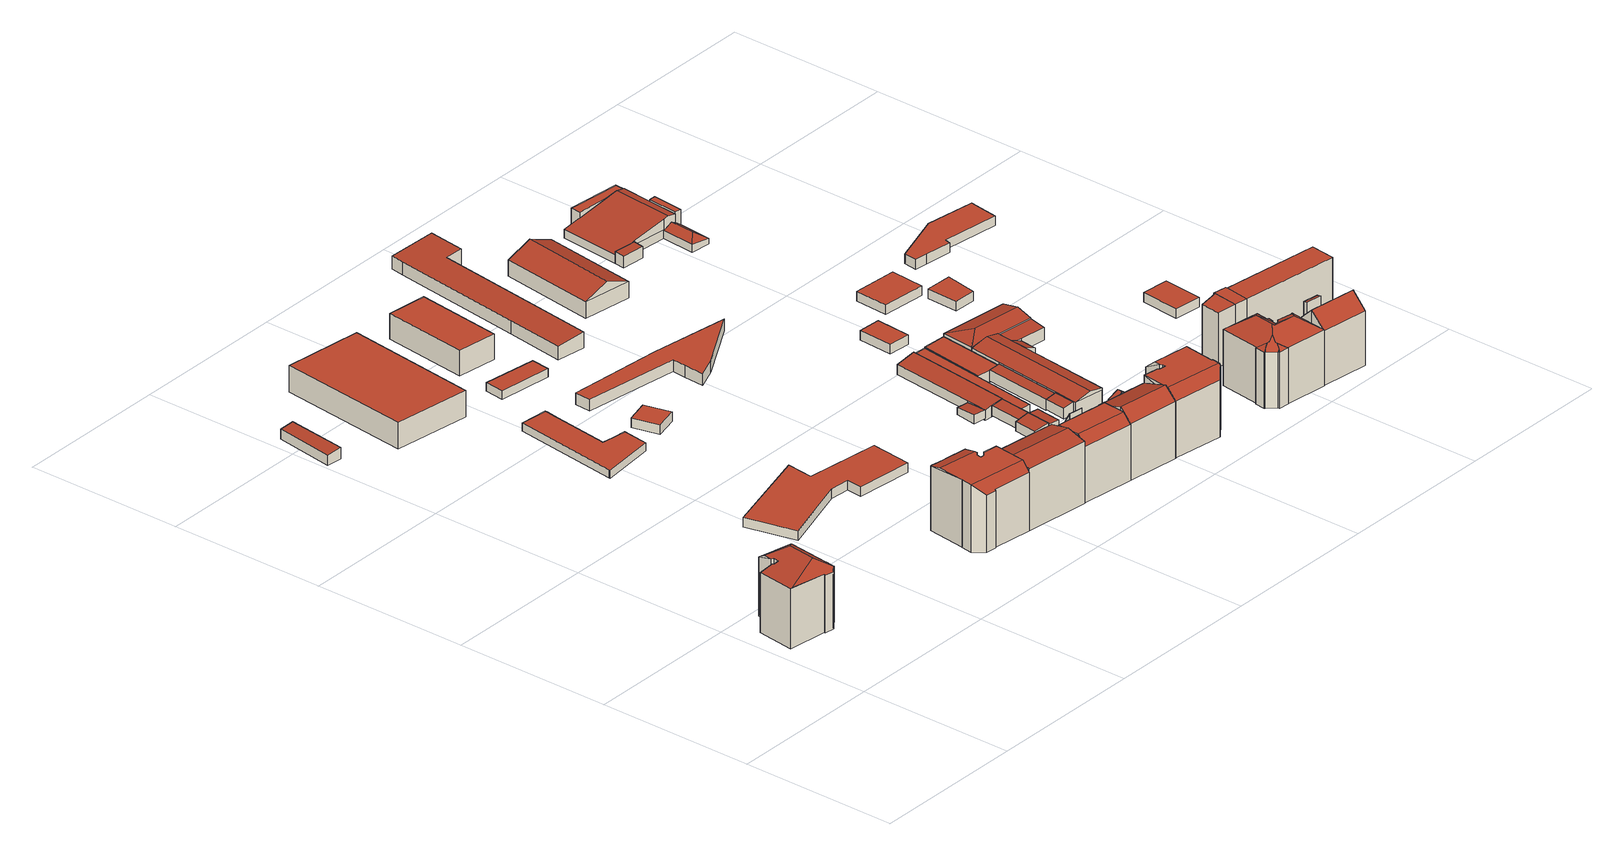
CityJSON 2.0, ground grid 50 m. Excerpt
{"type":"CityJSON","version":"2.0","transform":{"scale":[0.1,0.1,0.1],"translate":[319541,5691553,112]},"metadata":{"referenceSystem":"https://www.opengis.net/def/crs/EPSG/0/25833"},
"CityObjects":{
"building1":{"type":"Building","attributes":{"Dachtyp_tdc":"tdcFreeFormRoof","Gemeindeschluessel":14713000,"Dachneigung":10.79,"QualitaetDacherkennung":32,"Geometrietyp2DReferenz":"3000","function":"31001_9998","roofType":"5000","measuredHeight":21.25},"geometry":[{"type":"MultiSurface","lod":"2","boundaries":[[[0,1,2,3]],[[1,4,5,2]],[[4,6,7,5]],[[6,8,9,7]],[[8,10,11,9]],[[10,12,13,11]],[[12,14,15,13]],[[14,16,17,15]],[[16,18,19,17]],[[18,20,21,19]],[[20,22,23,21]],[[22,24,25,23]],[[24,26,27,25]],[[26,28,29,27]],[[28,30,31,29]],[[30,32,33,31]],[[32,34,35,33]],[[34,0,3,35]],[[10,36,37,38,16,14,12]],[[39,40,0,34,41]],[[1,40,39,37,36,8,6,4]],[[37,39,41,32,30,28,26,24,22,20,18,38]],[[1,0,40]],[[18,16,38]],[[34,32,41]],[[10,8,36]],[[3,2,5,7,9,11,13,15,17,19,21,23,25,27,29,31,33,35]]],"semantics":{"surfaces":[{"type":"WallSurface"},{"type":"RoofSurface"},{"type":"GroundSurface"}],"values":[0,0,0,0,0,0,0,0,0,0,0,0,0,0,0,0,0,0,1,1,1,1,0,0,0,0,2]}}]},
"building2":{"type":"Building","attributes":{"Gemeindeschluessel":14713000,"Dachtyp_tdc":"tdcPolyFlatRoof","Dachneigung":7.24,"QualitaetDacherkennung":89,"Geometrietyp2DReferenz":"3000","function":"31001_2000","roofType":"2100","measuredHeight":3.71},"geometry":[{"type":"MultiSurface","lod":"2","boundaries":[[[42,43,44,45]],[[43,46,47,44]],[[46,48,49,47]],[[48,42,45,49]],[[48,46,43,42]],[[45,44,47,49]]],"semantics":{"surfaces":[{"type":"WallSurface"},{"type":"RoofSurface"},{"type":"GroundSurface"}],"values":[0,0,0,0,1,2]}}]},
"building3":{"type":"Building","attributes":{"Dachtyp_tdc":"tdcFreeFormRoof","Gemeindeschluessel":14713000,"Dachneigung":1.06,"QualitaetDacherkennung":50,"Geometrietyp2DReferenz":"3000","function":"31001_9998","roofType":"5000","measuredHeight":21.27},"geometry":[{"type":"MultiSurface","lod":"2","boundaries":[[[50,51,52,53]],[[51,54,55,52]],[[54,56,57,55]],[[56,58,59,57]],[[58,60,61,59]],[[60,62,63,61]],[[62,64,65,63]],[[64,66,67,65]],[[66,68,69,67]],[[68,70,71,69]],[[70,72,73,71]],[[72,74,75,73]],[[74,76,77,75]],[[76,78,79,77]],[[78,80,81,79]],[[80,82,83,81]],[[82,84,85,83]],[[84,86,87,85]],[[86,88,89,87]],[[88,90,91,89]],[[90,50,53,91]],[[92,51,50,90,88,86,84,82,93]],[[74,72,70,68,94,76]],[[94,66,64,62,60,58,56,54,92,93,80,78,76]],[[54,51,92]],[[68,66,94]],[[82,80,93]],[[53,52,55,57,59,61,63,65,67,69,71,73,75,77,79,81,83,85,87,89,91]]],"semantics":{"surfaces":[{"type":"WallSurface"},{"type":"RoofSurface"},{"type":"GroundSurface"}],"values":[0,0,0,0,0,0,0,0,0,0,0,0,0,0,0,0,0,0,0,0,0,1,1,1,0,0,0,2]}}]},
"building4":{"type":"Building","attributes":{"Gemeindeschluessel":14713000,"Dachorientierung":0,"MittlereTraufHoehe":118.32,"ObjektHoehe":3,"BodenHoehe":115.32,"Geometrietyp2DReferenz":"3000","BezugspunktDach":"2000","AbsoluteHoehe":118.32,"Dachflaeche":735.22,"function":"31001_9998","measuredHeight":3,"storeysAboveGround":1},"geometry":[{"type":"MultiSurface","lod":"2","boundaries":[[[95,96,97,98,99,100,101,102,103]],[[103,102,104,105]],[[102,101,106,104]],[[101,100,107,106]],[[100,99,108,107]],[[99,98,109,108]],[[98,97,110,109]],[[97,96,111,110]],[[96,95,112,111]],[[95,103,105,112]],[[105,104,106,107,108,109,110,111,112]]],"semantics":{"surfaces":[{"type":"RoofSurface"},{"type":"WallSurface"},{"type":"GroundSurface"}],"values":[0,1,1,1,1,1,1,1,1,1,2]}}]},
"building5":{"type":"Building","attributes":{"Dachtyp_tdc":"tdcPolyFlatRoof","Gemeindeschluessel":14713000,"Dachneigung":0,"QualitaetDacherkennung":28,"Geometrietyp2DReferenz":"3000","function":"31001_2000","roofType":"1000","measuredHeight":8.31},"geometry":[{"type":"MultiSurface","lod":"2","boundaries":[[[113,114,115,116]],[[114,117,118,115]],[[117,119,120,118]],[[119,113,116,120]],[[119,117,114,113]],[[116,115,118,120]]],"semantics":{"surfaces":[{"type":"WallSurface"},{"type":"RoofSurface"},{"type":"GroundSurface"}],"values":[0,0,0,0,1,2]}}]},
"building6":{"type":"Building","attributes":{"Gemeindeschluessel":14713000,"Dachneigung":90,"Dachorientierung":0,"MittlereTraufHoehe":116.75,"QualitaetDacherkennung":29,"ObjektHoehe":2.69,"BodenHoehe":114.06,"Geometrietyp2DReferenz":"3000","AbsoluteHoehe":116.75,"Dachflaeche":374.47,"function":"31001_9998","roofType":"1000","measuredHeight":2.69,"storeysAboveGround":1},"geometry":[{"type":"MultiSurface","lod":"2","boundaries":[[[121,122,123,124]],[[122,125,126,123]],[[125,127,128,126]],[[127,129,130,128]],[[129,131,132,130]],[[131,133,134,132]],[[133,135,136,134]],[[135,137,138,136]],[[137,139,140,138]],[[139,141,142,140]],[[141,143,144,142]],[[143,121,124,144]],[[143,141,139,137,135,133,131,129,127,125,122,121]],[[124,123,126,128,130,132,134,136,138,140,142,144]]],"semantics":{"surfaces":[{"type":"WallSurface"},{"type":"RoofSurface"},{"type":"GroundSurface"}],"values":[0,0,0,0,0,0,0,0,0,0,0,0,1,2]}}]},
"building7":{"type":"Building","attributes":{"Gemeindeschluessel":14713000,"Geometrietyp2DReferenz":"3000","function":"31001_9998","roofType":"9999"},"children":["building7-1","building7-2"]},
"building7-1":{"type":"BuildingPart","attributes":{"Dachtyp_tdc":"tdcPolyFlatRoof","Dachneigung":26.5,"QualitaetDacherkennung":24,"Geometrietyp2DReferenz":"3000","roofType":"2100","measuredHeight":18.68},"parents":["building7"],"geometry":[{"type":"MultiSurface","lod":"2","boundaries":[[[145,146,147,148]],[[149,150,151,152]],[[150,145,148,151]],[[150,149,146,145]],[[148,147,152,151]],[[149,152,147,146]]],"semantics":{"surfaces":[{"type":"WallSurface"},{"type":"RoofSurface"},{"type":"GroundSurface"},{"type":"ClosureSurface"}],"values":[0,0,0,1,2,3]}}]},
"building7-2":{"type":"BuildingPart","attributes":{"Dachtyp_tdc":"tdcGableRoof","Dachneigung":13.33,"QualitaetDacherkennung":46,"Geometrietyp2DReferenz":"3000","roofType":"3100","measuredHeight":20.96},"parents":["building7"],"geometry":[{"type":"MultiSurface","lod":"2","boundaries":[[[153,154,155,156,157,158,159]],[[152,147,160,161,162,163,164,165,166]],[[155,154,160,147,146]],[[154,153,161,160]],[[153,167,162,161]],[[167,168,163,162]],[[168,159,164,163]],[[159,158,165,164]],[[158,157,166,165]],[[157,156,149,152,166]],[[159,168,167,153]],[[146,149,156,155]],[[146,147,152,149]]],"semantics":{"surfaces":[{"type":"RoofSurface"},{"type":"GroundSurface"},{"type":"WallSurface"},{"type":"ClosureSurface"}],"values":[0,1,2,2,2,2,2,2,2,2,0,2,3]}}]},
"building8":{"type":"Building","attributes":{"Gemeindeschluessel":14713000,"Dachorientierung":0,"MittlereTraufHoehe":117.67,"ObjektHoehe":3,"BodenHoehe":114.67,"Geometrietyp2DReferenz":"3000","BezugspunktDach":"2000","AbsoluteHoehe":117.67,"Dachflaeche":66.4,"function":"31001_9998","measuredHeight":3,"storeysAboveGround":1},"geometry":[{"type":"MultiSurface","lod":"2","boundaries":[[[169,170,171,172]],[[172,171,173,174]],[[171,170,175,173]],[[170,169,176,175]],[[169,172,174,176]],[[174,173,175,176]]],"semantics":{"surfaces":[{"type":"RoofSurface"},{"type":"WallSurface"},{"type":"GroundSurface"}],"values":[0,1,1,1,1,2]}}]},
"building9":{"type":"Building","attributes":{"Dachtyp_tdc":"tdcPolyFlatRoof","Gemeindeschluessel":14713000,"Dachneigung":0,"QualitaetDacherkennung":92,"Geometrietyp2DReferenz":"3000","function":"31001_2000","roofType":"1000","measuredHeight":2.71},"geometry":[{"type":"MultiSurface","lod":"2","boundaries":[[[177,178,179,180]],[[178,181,182,179]],[[181,183,184,182]],[[183,177,180,184]],[[183,181,178,177]],[[180,179,182,184]]],"semantics":{"surfaces":[{"type":"WallSurface"},{"type":"RoofSurface"},{"type":"GroundSurface"}],"values":[0,0,0,0,1,2]}}]},
"building10":{"type":"Building","attributes":{"Gemeindeschluessel":14713000,"Geometrietyp2DReferenz":"3000","function":"31001_9998","roofType":"9999"},"children":["building10-1","building10-2"]},
"building10-1":{"type":"BuildingPart","attributes":{"Dachtyp_tdc":"tdcPolyFlatRoof","Dachneigung":59.45,"QualitaetDacherkennung":29,"Geometrietyp2DReferenz":"3000","roofType":"2100","measuredHeight":20.2},"parents":["building10"],"geometry":[{"type":"MultiSurface","lod":"2","boundaries":[[[185,186,187,188]],[[186,189,187]],[[190,191,192,193,194]],[[191,195,196,192]],[[195,185,188,196]],[[195,191,190,186,185]],[[188,187,193,192,196]],[[194,189,186,190]],[[194,193,187,189]]],"semantics":{"surfaces":[{"type":"WallSurface"},{"type":"RoofSurface"},{"type":"GroundSurface"},{"type":"ClosureSurface"}],"values":[0,0,0,0,0,1,2,0,3]}}]},
"building10-2":{"type":"BuildingPart","attributes":{"Dachtyp_tdc":"tdcCutGableRoof","Dachneigung":2.85,"QualitaetDacherkennung":69,"Geometrietyp2DReferenz":"3000","roofType":"9999","measuredHeight":20.54},"parents":["building10"],"geometry":[{"type":"MultiSurface","lod":"2","boundaries":[[[197,198,199,200]],[[198,201,202,199]],[[201,203,204,202]],[[203,205,206,204]],[[205,207,208,206]],[[207,209,210,208]],[[209,211,192,210]],[[211,194,193,192]],[[189,212,187]],[[212,213,214,187]],[[213,215,216,214]],[[215,217,218,216]],[[217,219,220,218]],[[219,197,200,220]],[[201,198,197,219]],[[217,215,213,212,189,194,211,209,207,205,203]],[[219,217,203,201]],[[200,199,202,204,206,208,210,192,193,187,214,216,218,220]],[[189,187,193,194]]],"semantics":{"surfaces":[{"type":"WallSurface"},{"type":"RoofSurface"},{"type":"GroundSurface"},{"type":"ClosureSurface"}],"values":[0,0,0,0,0,0,0,0,0,0,0,0,0,0,1,1,1,2,3]}}]},
"building11":{"type":"Building","attributes":{"Dachtyp_tdc":"tdcPolyFlatRoof","Gemeindeschluessel":14713000,"Dachneigung":0,"QualitaetDacherkennung":86,"Geometrietyp2DReferenz":"3000","function":"31001_2000","roofType":"1000","measuredHeight":8.05},"geometry":[{"type":"MultiSurface","lod":"2","boundaries":[[[221,222,223,224]],[[222,225,226,223]],[[225,227,228,226]],[[227,221,224,228]],[[227,225,222,221]],[[224,223,226,228]]],"semantics":{"surfaces":[{"type":"WallSurface"},{"type":"RoofSurface"},{"type":"GroundSurface"}],"values":[0,0,0,0,1,2]}}]},
"building12":{"type":"Building","attributes":{"Gemeindeschluessel":14713000,"Dachorientierung":0,"MittlereTraufHoehe":117.71,"ObjektHoehe":3.68,"BodenHoehe":114.03,"Geometrietyp2DReferenz":"3000","BezugspunktDach":"2000","AbsoluteHoehe":117.71,"Dachflaeche":417.76,"function":"31001_9998","measuredHeight":3.68,"storeysAboveGround":1},"geometry":[{"type":"MultiSurface","lod":"2","boundaries":[[[229,230,231,232,233,234,235,236]],[[236,235,237,238]],[[235,234,239,237]],[[234,233,240,239]],[[233,232,241,240]],[[232,231,242,241]],[[231,230,243,242]],[[230,229,244,243]],[[229,236,238,244]],[[238,237,239,240,241,242,243,244]]],"semantics":{"surfaces":[{"type":"RoofSurface"},{"type":"WallSurface"},{"type":"GroundSurface"}],"values":[0,1,1,1,1,1,1,1,1,2]}}]},
"building13":{"type":"Building","attributes":{"Gemeindeschluessel":14713000,"Geometrietyp2DReferenz":"3000","function":"31001_9998","roofType":"9999"},"children":["building13-1","building13-2"]},
"building13-1":{"type":"BuildingPart","attributes":{"Dachtyp_tdc":"tdcGableRoof","Dachneigung":26.47,"QualitaetDacherkennung":20,"Geometrietyp2DReferenz":"3000","roofType":"3100","measuredHeight":18.86},"parents":["building13"],"geometry":[{"type":"MultiSurface","lod":"2","boundaries":[[[245,246,247,248]],[[246,249,250,247]],[[251,252,253,254]],[[252,245,248,253]],[[255,256,249,257,249,246,245]],[[245,252,251,258,255]],[[248,247,250,259,250,260,254,253]],[[249,257,259,250]],[[261,256,255]],[[260,250,249,256,261]],[[258,261,255]],[[260,261,258,251,254]]],"semantics":{"surfaces":[{"type":"WallSurface"},{"type":"RoofSurface"},{"type":"GroundSurface"},{"type":"ClosureSurface"}],"values":[0,0,0,0,1,1,2,3,0,3,0,3]}}]},
"building13-2":{"type":"BuildingPart","attributes":{"Dachtyp_tdc":"tdcGableRoof","Dachneigung":19.54,"QualitaetDacherkennung":43,"Geometrietyp2DReferenz":"3000","roofType":"3100","measuredHeight":21.4},"parents":["building13"],"geometry":[{"type":"MultiSurface","lod":"2","boundaries":[[[262,259,257]],[[262,263,264,259]],[[263,265,266,264]],[[265,267,268,266]],[[267,269,270,268]],[[269,271,272,270]],[[271,273,274,272]],[[273,275,254,274]],[[275,251,254]],[[271,269,267,265]],[[265,263,262,256,261,258,275,273,271]],[[260,250,259,264,266,268,270,272,274,254]],[[258,251,275]],[[257,249,256,262]],[[257,259,250,249]],[[250,260,261,256,249]],[[260,254,251,258,261]]],"semantics":{"surfaces":[{"type":"WallSurface"},{"type":"RoofSurface"},{"type":"GroundSurface"},{"type":"ClosureSurface"}],"values":[0,0,0,0,0,0,0,0,0,1,1,2,0,0,3,3,3]}}]},
"building14":{"type":"Building","attributes":{"Dachtyp_tdc":"tdcPolyFlatRoof","Gemeindeschluessel":14713000,"Dachneigung":3.94,"QualitaetDacherkennung":82,"Geometrietyp2DReferenz":"3000","function":"31001_2000","roofType":"2100","measuredHeight":2.73},"geometry":[{"type":"MultiSurface","lod":"2","boundaries":[[[276,277,278,279]],[[277,280,281,278]],[[280,282,283,281]],[[282,276,279,283]],[[282,280,277,276]],[[279,278,281,283]]],"semantics":{"surfaces":[{"type":"WallSurface"},{"type":"RoofSurface"},{"type":"GroundSurface"}],"values":[0,0,0,0,1,2]}}]},
"building15":{"type":"Building","attributes":{"Gemeindeschluessel":14713000,"Geometrietyp2DReferenz":"3000","function":"31001_2000","roofType":"9999"},"children":["building15-1","building15-2"]},
"building15-1":{"type":"BuildingPart","attributes":{"Dachtyp_tdc":"tdcPolyFlatRoof","Dachneigung":5.96,"QualitaetDacherkennung":86,"Geometrietyp2DReferenz":"3000","roofType":"2100","measuredHeight":3.52},"parents":["building15"],"geometry":[{"type":"MultiSurface","lod":"2","boundaries":[[[284,285,286,287]],[[285,288,289,286]],[[288,290,291,289]],[[290,292,293,291]],[[290,288,285,284,294,292]],[[293,287,286,289,291]],[[287,293,292,294,284]]],"semantics":{"surfaces":[{"type":"WallSurface"},{"type":"RoofSurface"},{"type":"GroundSurface"},{"type":"ClosureSurface"}],"values":[0,0,0,0,1,2,3]}}]},
"building15-2":{"type":"BuildingPart","attributes":{"Dachtyp_tdc":"tdcPolyFlatRoof","Dachneigung":6.88,"QualitaetDacherkennung":89,"Geometrietyp2DReferenz":"3000","roofType":"2100","measuredHeight":3.55},"parents":["building15"],"geometry":[{"type":"MultiSurface","lod":"2","boundaries":[[[292,295,296,293]],[[295,297,298,296]],[[297,299,300,298]],[[299,301,302,300]],[[301,284,287,302]],[[284,301,299,297,295,292,294]],[[293,296,298,300,302,287]],[[292,293,287,284,294]]],"semantics":{"surfaces":[{"type":"WallSurface"},{"type":"RoofSurface"},{"type":"GroundSurface"},{"type":"ClosureSurface"}],"values":[0,0,0,0,0,1,2,3]}}]},
"building16":{"type":"Building","attributes":{"Dachtyp_tdc":"tdcPolyFlatRoof","Gemeindeschluessel":14713000,"Dachneigung":2.71,"QualitaetDacherkennung":85,"Geometrietyp2DReferenz":"3000","function":"31001_2000","roofType":"2100","measuredHeight":2.85},"geometry":[{"type":"MultiSurface","lod":"2","boundaries":[[[303,304,305,306]],[[304,307,308,305]],[[307,309,310,308]],[[309,303,306,310]],[[309,307,304,303]],[[306,305,308,310]]],"semantics":{"surfaces":[{"type":"WallSurface"},{"type":"RoofSurface"},{"type":"GroundSurface"}],"values":[0,0,0,0,1,2]}}]},
"building17":{"type":"Building","attributes":{"Dachtyp_tdc":"tdcPolyFlatRoof","Gemeindeschluessel":14713000,"Dachneigung":8.47,"QualitaetDacherkennung":59,"Geometrietyp2DReferenz":"3000","function":"31001_2000","roofType":"2100","measuredHeight":4.14},"geometry":[{"type":"MultiSurface","lod":"2","boundaries":[[[311,295,312,313]],[[295,314,315,312]],[[314,316,317,315]],[[316,318,319,317]],[[318,320,321,319]],[[320,322,323,321]],[[322,324,325,323]],[[324,311,313,325]],[[324,322,320,318,316,314,295,311]],[[313,312,315,317,319,321,323,325]]],"semantics":{"surfaces":[{"type":"WallSurface"},{"type":"RoofSurface"},{"type":"GroundSurface"}],"values":[0,0,0,0,0,0,0,0,1,2]}}]},
"building18":{"type":"Building","attributes":{"Dachtyp_tdc":"tdcPolyFlatRoof","Gemeindeschluessel":14713000,"Dachneigung":5.4,"QualitaetDacherkennung":77,"Geometrietyp2DReferenz":"3000","function":"31001_2000","roofType":"2100","measuredHeight":5.6},"geometry":[{"type":"MultiSurface","lod":"2","boundaries":[[[326,327,328,329]],[[327,330,331,328]],[[330,332,333,331]],[[332,334,335,333]],[[334,336,337,335]],[[336,338,339,337]],[[338,340,341,339]],[[340,326,329,341]],[[340,338,336,334,332,330,327,326]],[[329,328,331,333,335,337,339,341]]],"semantics":{"surfaces":[{"type":"WallSurface"},{"type":"RoofSurface"},{"type":"GroundSurface"}],"values":[0,0,0,0,0,0,0,0,1,2]}}]},
"building19":{"type":"Building","attributes":{"Dachtyp_tdc":"tdcPolyFlatRoof","Gemeindeschluessel":14713000,"Dachneigung":8.68,"QualitaetDacherkennung":76,"Geometrietyp2DReferenz":"3000","function":"31001_2000","roofType":"2100","measuredHeight":3.82},"geometry":[{"type":"MultiSurface","lod":"2","boundaries":[[[342,343,344,345]],[[343,346,347,344]],[[346,348,349,347]],[[348,342,345,349]],[[348,346,343,342]],[[345,344,347,349]]],"semantics":{"surfaces":[{"type":"WallSurface"},{"type":"RoofSurface"},{"type":"GroundSurface"}],"values":[0,0,0,0,1,2]}}]},
"building20":{"type":"Building","attributes":{"Dachtyp_tdc":"tdcFreeFormRoof","Gemeindeschluessel":14713000,"Dachneigung":0.258,"QualitaetDacherkennung":52,"Geometrietyp2DReferenz":"3000","function":"31001_9998","roofType":"5000","measuredHeight":20.81},"geometry":[{"type":"MultiSurface","lod":"2","boundaries":[[[350,351,352]],[[353,267,354]],[[355,356,357]],[[358,359,360]],[[361,362,363,364,365,366,367,368,369,370,371,372,373,374]],[[359,358,362,361]],[[358,351,363,362]],[[351,350,364,363]],[[350,375,365,364]],[[375,376,366,365]],[[376,267,367,366]],[[267,353,368,367]],[[353,377,369,368]],[[377,378,370,369]],[[378,379,371,370]],[[379,380,372,371]],[[380,356,373,372]],[[356,355,374,373]],[[355,359,361,374]],[[375,350,352,354,267,376]],[[360,359,355,357]],[[358,360,357,356,380,379,378,377,353,354,352,351]]],"semantics":{"surfaces":[{"type":"WallSurface"},{"type":"GroundSurface"},{"type":"RoofSurface"}],"values":[0,0,0,0,1,0,0,0,0,0,0,0,0,0,0,0,0,0,0,2,2,2]}}]},
"building21":{"type":"Building","attributes":{"Dachtyp_tdc":"tdcPolyFlatRoof","Gemeindeschluessel":14713000,"Dachneigung":0,"QualitaetDacherkennung":41,"Geometrietyp2DReferenz":"3000","function":"31001_2000","roofType":"1000","measuredHeight":3.39},"geometry":[{"type":"MultiSurface","lod":"2","boundaries":[[[381,382,383,384]],[[382,385,386,383]],[[385,387,388,386]],[[387,389,390,388]],[[389,391,392,390]],[[391,393,394,392]],[[393,381,384,394]],[[393,391,389,387,385,382,381]],[[384,383,386,388,390,392,394]]],"semantics":{"surfaces":[{"type":"WallSurface"},{"type":"RoofSurface"},{"type":"GroundSurface"}],"values":[0,0,0,0,0,0,0,1,2]}}]},
"building22":{"type":"Building","attributes":{"Dachtyp_tdc":"tdcPolyFlatRoof","Gemeindeschluessel":14713000,"Dachneigung":5.34,"QualitaetDacherkennung":80,"Geometrietyp2DReferenz":"3000","function":"31001_2000","roofType":"2100","measuredHeight":3.86},"geometry":[{"type":"MultiSurface","lod":"2","boundaries":[[[395,346,396,397]],[[346,398,399,396]],[[398,400,401,399]],[[400,402,403,401]],[[402,395,397,403]],[[402,400,398,346,395]],[[397,396,399,401,403]]],"semantics":{"surfaces":[{"type":"WallSurface"},{"type":"RoofSurface"},{"type":"GroundSurface"}],"values":[0,0,0,0,0,1,2]}}]},
"building23":{"type":"Building","attributes":{"Dachtyp_tdc":"tdcPolyFlatRoof","Gemeindeschluessel":14713000,"Dachneigung":0,"QualitaetDacherkennung":76,"Geometrietyp2DReferenz":"3000","function":"31001_2000","roofType":"1000","measuredHeight":3.74},"geometry":[{"type":"MultiSurface","lod":"2","boundaries":[[[404,405,406,407]],[[405,408,409,406]],[[408,410,411,409]],[[410,412,413,411]],[[412,414,415,413]],[[414,404,407,415]],[[414,412,410,408,405,404]],[[407,406,409,411,413,415]]],"semantics":{"surfaces":[{"type":"WallSurface"},{"type":"RoofSurface"},{"type":"GroundSurface"}],"values":[0,0,0,0,0,0,1,2]}}]},
"building24":{"type":"Building","attributes":{"Dachtyp_tdc":"tdcFreeFormRoof","Gemeindeschluessel":14713000,"Dachneigung":14.62,"QualitaetDacherkennung":96,"Geometrietyp2DReferenz":"3000","function":"31001_2000","roofType":"5000","measuredHeight":5.98},"geometry":[{"type":"MultiSurface","lod":"2","boundaries":[[[416,417,418,419]],[[417,420,421,418]],[[420,422,423,421]],[[422,424,425,423]],[[424,426,427,425]],[[426,428,429,427]],[[428,430,431,429]],[[430,432,433,431]],[[432,416,419,433]],[[434,435,436,437,438]],[[436,435,426,424,422,420,417,416]],[[432,437,436,416]],[[430,438,437,432]],[[428,434,438,430]],[[426,435,434,428]],[[419,418,421,423,425,427,429,431,433]]],"semantics":{"surfaces":[{"type":"WallSurface"},{"type":"RoofSurface"},{"type":"GroundSurface"}],"values":[0,0,0,0,0,0,0,0,0,1,1,0,0,0,0,2]}}]},
"building25":{"type":"Building","attributes":{"Dachtyp_tdc":"tdcGableRoof","Gemeindeschluessel":14713000,"Dachneigung":22.46,"QualitaetDacherkennung":72,"Geometrietyp2DReferenz":"3000","function":"31001_2000","roofType":"3100","measuredHeight":8.45},"geometry":[{"type":"MultiSurface","lod":"2","boundaries":[[[439,440,441,442]],[[440,443,444,441]],[[443,445,446,444]],[[445,439,442,446]],[[443,440,447]],[[439,445,448]],[[440,439,448,447]],[[445,443,447,448]],[[442,441,444,446]]],"semantics":{"surfaces":[{"type":"WallSurface"},{"type":"RoofSurface"},{"type":"GroundSurface"}],"values":[0,0,0,0,0,0,1,1,2]}}]},
"building26":{"type":"Building","attributes":{"Gemeindeschluessel":14713000,"Dachorientierung":0,"MittlereTraufHoehe":118.1,"ObjektHoehe":3,"BodenHoehe":115.1,"Geometrietyp2DReferenz":"3000","BezugspunktDach":"2000","AbsoluteHoehe":118.1,"Dachflaeche":79.27,"function":"31001_9998","measuredHeight":3,"storeysAboveGround":1},"geometry":[{"type":"MultiSurface","lod":"2","boundaries":[[[449,450,451,452]],[[452,451,453,454]],[[451,450,455,453]],[[450,449,456,455]],[[449,452,454,456]],[[454,453,455,456]]],"semantics":{"surfaces":[{"type":"RoofSurface"},{"type":"WallSurface"},{"type":"GroundSurface"}],"values":[0,1,1,1,1,2]}}]},
"building27":{"type":"Building","attributes":{"Dachtyp_tdc":"tdcFreeFormRoof","Gemeindeschluessel":14713000,"Dachneigung":14.42,"QualitaetDacherkennung":72,"Geometrietyp2DReferenz":"3000","function":"31001_2000","roofType":"5000","measuredHeight":6.29},"geometry":[{"type":"MultiSurface","lod":"2","boundaries":[[[409,457,458,459,460,411]],[[461,462,457,409]],[[462,463,458,457]],[[463,464,459,458]],[[464,465,460,459]],[[465,466,411,460]],[[466,461,409,411]],[[466,467,468]],[[464,469,467,466,465]],[[469,470,462,461,468,467]],[[462,470,463]],[[463,470,469,464]],[[466,468,461]]],"semantics":{"surfaces":[{"type":"GroundSurface"},{"type":"WallSurface"},{"type":"RoofSurface"}],"values":[0,1,1,1,1,1,1,2,2,2,1,1,1]}}]},
"building28":{"type":"Building","attributes":{"Gemeindeschluessel":14713000,"Geometrietyp2DReferenz":"3000","function":"31001_2000","roofType":"9999"},"children":["building28-1","building28-2"]},
"building28-1":{"type":"BuildingPart","attributes":{"Dachtyp_tdc":"tdcPolyFlatRoof","Dachneigung":25.25,"QualitaetDacherkennung":53,"Geometrietyp2DReferenz":"3000","roofType":"2100","measuredHeight":5.15},"parents":["building28"],"geometry":[{"type":"MultiSurface","lod":"2","boundaries":[[[471,472,431,473]],[[472,474,475,476,431]],[[477,471,473,478]],[[477,479,474,472,471]],[[473,431,476,478]],[[479,475,474]],[[477,478,476,475,479]]],"semantics":{"surfaces":[{"type":"WallSurface"},{"type":"RoofSurface"},{"type":"GroundSurface"},{"type":"ClosureSurface"}],"values":[0,0,0,1,2,0,3]}}]},
"building28-2":{"type":"BuildingPart","attributes":{"Dachtyp_tdc":"tdcPolyFlatRoof","Dachneigung":5.65,"QualitaetDacherkennung":70,"Geometrietyp2DReferenz":"3000","roofType":"2100","measuredHeight":4.59},"parents":["building28"],"geometry":[{"type":"MultiSurface","lod":"2","boundaries":[[[475,428,429,476]],[[428,480,481,429]],[[480,482,483,481]],[[482,484,477,478,483]],[[484,482,480,428,475,479]],[[476,429,481,483,478]],[[479,477,484]],[[476,478,477,479,475]]],"semantics":{"surfaces":[{"type":"WallSurface"},{"type":"RoofSurface"},{"type":"GroundSurface"},{"type":"ClosureSurface"}],"values":[0,0,0,0,1,2,0,3]}}]},
"building29":{"type":"Building","attributes":{"Dachtyp_tdc":"tdcFreeFormRoof","Gemeindeschluessel":14713000,"Dachneigung":36.02,"QualitaetDacherkennung":59,"Geometrietyp2DReferenz":"3000","function":"31001_9998","roofType":"5000","measuredHeight":22.22},"geometry":[{"type":"MultiSurface","lod":"2","boundaries":[[[485,486,487,488]],[[486,489,490,487]],[[489,491,492,490]],[[491,493,494,492]],[[493,495,496,494]],[[495,497,498,496]],[[497,499,500,498]],[[499,501,502,500]],[[501,503,504,502]],[[503,505,506,504]],[[505,507,508,506]],[[507,509,510,508]],[[509,511,512,510]],[[511,513,514,512]],[[513,515,516,514]],[[515,517,518,516]],[[517,519,520,518]],[[519,521,522,520]],[[521,523,524,522]],[[523,525,526,524]],[[525,527,528,526]],[[527,529,530,528]],[[529,485,488,530]],[[529,531,485]],[[529,532,531]],[[527,532,529]],[[532,527,525]],[[533,534,535,532,525,523]],[[536,533,523,521]],[[537,536,521,519]],[[537,519,517]],[[538,539,540,534,533,536,537,517,515]],[[538,515,513]],[[539,538,513,511]],[[540,539,511,509]],[[541,542,535,534,540,509,507]],[[543,544,545,541,507,505]],[[543,505,503]],[[501,543,503]],[[501,544,543]],[[544,501,499]],[[545,544,499,497]],[[542,541,545,497,495]],[[546,547,531,532,535,542,495,493]],[[548,546,493,491]],[[548,491,489]],[[547,546,548,489,486]],[[531,547,486,485]],[[488,487,490,492,494,496,498,500,502,504,506,508,510,512,514,516,518,520,522,524,526,528,530]]],"semantics":{"surfaces":[{"type":"WallSurface"},{"type":"RoofSurface"},{"type":"GroundSurface"}],"values":[0,0,0,0,0,0,0,0,0,0,0,0,0,0,0,0,0,0,0,0,0,0,0,1,1,1,1,1,1,1,1,1,1,1,1,1,1,1,1,1,1,1,1,1,1,1,1,1,2]}}]},
"building30":{"type":"Building","attributes":{"Gemeindeschluessel":14713000,"Dachorientierung":0,"MittlereTraufHoehe":117.97,"ObjektHoehe":3,"BodenHoehe":114.97,"Geometrietyp2DReferenz":"3000","BezugspunktDach":"2000","AbsoluteHoehe":117.97,"Dachflaeche":152.97,"function":"31001_9998","measuredHeight":3,"storeysAboveGround":1},"geometry":[{"type":"MultiSurface","lod":"2","boundaries":[[[549,550,551,552]],[[552,551,553,554]],[[551,550,555,553]],[[550,549,556,555]],[[549,552,554,556]],[[554,553,555,556]]],"semantics":{"surfaces":[{"type":"RoofSurface"},{"type":"WallSurface"},{"type":"GroundSurface"}],"values":[0,1,1,1,1,2]}}]},
"building31":{"type":"Building","attributes":{"Gemeindeschluessel":14713000,"Dachorientierung":0,"MittlereTraufHoehe":134.16,"ObjektHoehe":17.15,"BodenHoehe":117.01,"Geometrietyp2DReferenz":"3000","BezugspunktDach":"2000","AbsoluteHoehe":134.16,"Dachflaeche":46.12,"function":"31001_9998","measuredHeight":17.15,"storeysAboveGround":6},"geometry":[{"type":"MultiSurface","lod":"2","boundaries":[[[557,558,559,560]],[[560,559,561,562]],[[559,558,563,561]],[[558,557,564,563]],[[557,560,562,564]],[[562,561,563,564]]],"semantics":{"surfaces":[{"type":"RoofSurface"},{"type":"WallSurface"},{"type":"GroundSurface"}],"values":[0,1,1,1,1,2]}}]},
"building32":{"type":"Building","attributes":{"Gemeindeschluessel":14713000,"Geometrietyp2DReferenz":"3000","function":"31001_2000","roofType":"9999"},"children":["building32-1","building32-2","building32-3","building32-4","building32-5"]},
"building32-1":{"type":"BuildingPart","attributes":{"Dachtyp_tdc":"tdcHipAndGableRoof","Dachneigung":32.98,"QualitaetDacherkennung":59,"Geometrietyp2DReferenz":"3000","roofType":"5000","measuredHeight":3.99},"parents":["building32"],"geometry":[{"type":"MultiSurface","lod":"2","boundaries":[[[565,566,567,568]],[[566,569,570,567]],[[569,571,572,570]],[[569,566,573]],[[566,565,574,575,573]],[[571,569,573,575,576]],[[568,567,570,572,577]],[[578,577,572,571]],[[565,568,577,578]],[[571,576,579,578]],[[576,575,574,579]],[[578,579,574,565]]],"semantics":{"surfaces":[{"type":"WallSurface"},{"type":"RoofSurface"},{"type":"GroundSurface"},{"type":"ClosureSurface"}],"values":[0,0,0,1,1,1,2,3,3,3,3,3]}}]},
"building32-2":{"type":"BuildingPart","attributes":{"Dachtyp_tdc":"tdcPolyFlatRoof","Dachneigung":0,"QualitaetDacherkennung":46,"Geometrietyp2DReferenz":"3000","roofType":"1000","measuredHeight":5.61},"parents":["building32"],"geometry":[{"type":"MultiSurface","lod":"2","boundaries":[[[580,581,582,583,584,585]],[[581,586,587,582]],[[586,588,589,590,587]],[[588,586,581,580,591]],[[583,582,587,590]],[[585,591,580]],[[584,583,590,589]],[[584,589,588,591,585]]],"semantics":{"surfaces":[{"type":"WallSurface"},{"type":"RoofSurface"},{"type":"GroundSurface"},{"type":"ClosureSurface"}],"values":[0,0,0,1,2,0,3,3]}}]},
"building32-3":{"type":"BuildingPart","attributes":{"Dachtyp_tdc":"tdcPolyFlatRoof","Dachneigung":3.97,"QualitaetDacherkennung":79,"Geometrietyp2DReferenz":"3000","roofType":"2100","measuredHeight":3.85},"parents":["building32"],"geometry":[{"type":"MultiSurface","lod":"2","boundaries":[[[592,593,594,595,596]],[[593,597,598,594]],[[597,599,600,601,598]],[[599,597,593,592,602]],[[595,594,598,601]],[[602,600,599]],[[596,595,601,600]],[[596,600,602,592]]],"semantics":{"surfaces":[{"type":"WallSurface"},{"type":"RoofSurface"},{"type":"GroundSurface"},{"type":"ClosureSurface"}],"values":[0,0,0,1,2,0,3,3]}}]},
"building32-4":{"type":"BuildingPart","attributes":{"Dachtyp_tdc":"tdcGableRoof","Dachneigung":10.06,"QualitaetDacherkennung":22,"Geometrietyp2DReferenz":"3000","roofType":"3100","measuredHeight":6.35},"parents":["building32"],"geometry":[{"type":"MultiSurface","lod":"2","boundaries":[[[603,584,583,604]],[[589,605,606,590]],[[607,596,595,572,571]],[[600,603,604,601]],[[600,602,608,609,610,611,591,585,603]],[[612,613,611,610,614]],[[589,588,613,612,605]],[[603,585,584]],[[607,609,608,592,596]],[[604,583,590,606,577,572,595,601]],[[590,583,584,589]],[[577,606,605,579,578]],[[571,576,607]],[[572,577,578,571]],[[571,578,579,576]],[[601,595,596,600]],[[605,612,614,574,579]],[[614,610,609,607,576,575,574]],[[576,579,574,575]],[[611,613,588,591]],[[584,585,591,588,589]],[[592,608,602]],[[596,592,602,600]]],"semantics":{"surfaces":[{"type":"WallSurface"},{"type":"RoofSurface"},{"type":"GroundSurface"},{"type":"ClosureSurface"}],"values":[0,0,0,0,1,1,0,0,0,2,3,3,0,3,3,3,3,0,3,0,3,0,3]}}]},
"building32-5":{"type":"BuildingPart","attributes":{"Dachtyp_tdc":"tdcPolyFlatRoof","Dachneigung":0,"QualitaetDacherkennung":85,"Geometrietyp2DReferenz":"3000","roofType":"1000","measuredHeight":6.45},"parents":["building32"],"geometry":[{"type":"MultiSurface","lod":"2","boundaries":[[[615,616,617,606,605,612]],[[616,618,565,568,617]],[[619,618,616,615]],[[606,617,568,577]],[[574,565,618,619,614]],[[577,568,565,578]],[[578,565,574,579]],[[612,614,619,615]],[[605,606,577,578,579]],[[605,579,574,614,612]]],"semantics":{"surfaces":[{"type":"WallSurface"},{"type":"RoofSurface"},{"type":"GroundSurface"},{"type":"ClosureSurface"}],"values":[0,0,1,2,0,3,3,0,3,3]}}]},
"building33":{"type":"Building","attributes":{"Gemeindeschluessel":14713000,"Dachorientierung":0,"MittlereTraufHoehe":118.18,"ObjektHoehe":3,"BodenHoehe":115.18,"Geometrietyp2DReferenz":"3000","BezugspunktDach":"2000","AbsoluteHoehe":118.18,"Dachflaeche":78.74,"function":"31001_9998","measuredHeight":3,"storeysAboveGround":1},"geometry":[{"type":"MultiSurface","lod":"2","boundaries":[[[620,621,622,623]],[[623,622,624,625]],[[622,621,626,624]],[[621,620,627,626]],[[620,623,625,627]],[[625,624,626,627]]],"semantics":{"surfaces":[{"type":"RoofSurface"},{"type":"WallSurface"},{"type":"GroundSurface"}],"values":[0,1,1,1,1,2]}}]},
"building34":{"type":"Building","attributes":{"Gemeindeschluessel":14713000,"Dachorientierung":0,"MittlereTraufHoehe":134.16,"ObjektHoehe":17.14,"BodenHoehe":117.02,"Geometrietyp2DReferenz":"3000","BezugspunktDach":"2000","AbsoluteHoehe":134.16,"Dachflaeche":36.97,"function":"31001_9998","measuredHeight":17.14,"storeysAboveGround":6},"geometry":[{"type":"MultiSurface","lod":"2","boundaries":[[[557,628,629,630,631,558]],[[558,631,632,563]],[[631,630,633,632]],[[630,629,634,633]],[[629,628,635,634]],[[628,557,564,635]],[[557,558,563,564]],[[563,632,633,634,635,564]]],"semantics":{"surfaces":[{"type":"RoofSurface"},{"type":"WallSurface"},{"type":"GroundSurface"}],"values":[0,1,1,1,1,1,1,2]}}]},
"building35":{"type":"Building","attributes":{"Gemeindeschluessel":14713000,"Geometrietyp2DReferenz":"3000","function":"31001_9998","roofType":"9999"},"children":["building35-1","building35-2"]},
"building35-1":{"type":"BuildingPart","attributes":{"Dachtyp_tdc":"tdcPolyFlatRoof","Dachneigung":14.47,"QualitaetDacherkennung":31,"Geometrietyp2DReferenz":"3000","roofType":"2100","measuredHeight":18.9},"parents":["building35"],"geometry":[{"type":"MultiSurface","lod":"2","boundaries":[[[636,637,638]],[[636,639,640,637]],[[639,641,642,640]],[[641,643,644,642]],[[643,645,644]],[[641,639,636,643]],[[637,640,642,644]],[[638,645,643,636]],[[638,637,644,645]]],"semantics":{"surfaces":[{"type":"WallSurface"},{"type":"RoofSurface"},{"type":"GroundSurface"},{"type":"ClosureSurface"}],"values":[0,0,0,0,0,1,2,0,3]}}]},
"building35-2":{"type":"BuildingPart","attributes":{"Dachtyp_tdc":"tdcGableRoof","Dachneigung":44.75,"QualitaetDacherkennung":46,"Geometrietyp2DReferenz":"3000","roofType":"3100","measuredHeight":21.68},"parents":["building35"],"geometry":[{"type":"MultiSurface","lod":"2","boundaries":[[[645,646,647,644]],[[646,648,649,647]],[[648,650,651,649]],[[650,652,653,651]],[[652,654,655,653]],[[654,656,657,655]],[[656,658,659,657]],[[658,660,661,659]],[[660,638,637,661]],[[658,656,654,652]],[[652,650,648,646,645,638,660,658]],[[644,647,649,651,653,655,657,659,661,637]],[[645,644,637,638]]],"semantics":{"surfaces":[{"type":"WallSurface"},{"type":"RoofSurface"},{"type":"GroundSurface"},{"type":"ClosureSurface"}],"values":[0,0,0,0,0,0,0,0,0,1,1,2,3]}}]},
"building36":{"type":"Building","attributes":{"Gemeindeschluessel":14713000,"Dachorientierung":0,"MittlereTraufHoehe":134.16,"ObjektHoehe":17.09,"BodenHoehe":117.06,"Geometrietyp2DReferenz":"3000","BezugspunktDach":"2000","AbsoluteHoehe":134.16,"Dachflaeche":250.65,"function":"31001_9998","measuredHeight":17.09,"storeysAboveGround":6},"geometry":[{"type":"MultiSurface","lod":"2","boundaries":[[[628,662,663,629]],[[629,663,664,665]],[[663,662,666,664]],[[662,628,667,666]],[[628,629,665,667]],[[665,664,666,667]]],"semantics":{"surfaces":[{"type":"RoofSurface"},{"type":"WallSurface"},{"type":"GroundSurface"}],"values":[0,1,1,1,1,2]}}]},
"building37":{"type":"Building","attributes":{"Gemeindeschluessel":14713000,"Dachorientierung":0,"MittlereTraufHoehe":119.61,"ObjektHoehe":3,"BodenHoehe":116.61,"Geometrietyp2DReferenz":"3000","BezugspunktDach":"2000","AbsoluteHoehe":119.61,"Dachflaeche":110.26,"function":"31001_9998","measuredHeight":3,"storeysAboveGround":1},"geometry":[{"type":"MultiSurface","lod":"2","boundaries":[[[668,669,670,671]],[[671,670,672,673]],[[670,669,674,672]],[[669,668,675,674]],[[668,671,673,675]],[[673,672,674,675]]],"semantics":{"surfaces":[{"type":"RoofSurface"},{"type":"WallSurface"},{"type":"GroundSurface"}],"values":[0,1,1,1,1,2]}}]},
"building38":{"type":"Building","attributes":{"Gemeindeschluessel":14713000,"Dachneigung":90,"Dachorientierung":0,"MittlereTraufHoehe":117.82,"QualitaetDacherkennung":50,"ObjektHoehe":3,"BodenHoehe":114.82,"Geometrietyp2DReferenz":"3000","AbsoluteHoehe":117.82,"Dachflaeche":273.04,"function":"31001_9998","roofType":"1000","measuredHeight":3,"storeysAboveGround":1},"geometry":[{"type":"MultiSurface","lod":"2","boundaries":[[[676,677,678,679]],[[677,680,681,678]],[[680,682,683,681]],[[682,684,685,683]],[[684,686,687,685]],[[686,688,689,687]],[[688,690,691,689]],[[690,692,693,691]],[[692,676,679,693]],[[692,690,688,686,684,682,680,677,676]],[[679,678,681,683,685,687,689,691,693]]],"semantics":{"surfaces":[{"type":"WallSurface"},{"type":"RoofSurface"},{"type":"GroundSurface"}],"values":[0,0,0,0,0,0,0,0,0,1,2]}}]}
},
"vertices":[
[210,427,216],[194,292,218],[194,292,40],[210,427,40],[196,292,216],[196,292,40],[192,261,216],[192,261,40],[190,260,218],[190,260,40],[167,243,220],[167,243,40],[165,240,218],[165,240,40],[133,244,220],[133,244,40],[133,247,222],[133,247,40],[9,262,228],[9,262,40],[24,381,228],[24,381,40],[30,381,229],[30,381,40],[69,377,236],[69,377,40],[72,372,237],[72,372,40],[87,370,240],[87,370,40],[89,387,240],[89,387,40],[85,394,239],[85,394,40],[90,441,224],[90,441,40],[178,251,225],[143,296,252],[16,261,229],[153,382,252],[210,424,218],[88,418,239],
[52,1873,52],[4,1879,46],[4,1879,15],[52,1873,15],[32,2067,46],[32,2067,15],[76,2061,52],[76,2061,15],
[860,349,248],[859,343,249],[859,343,45],[860,349,45],[855,303,256],[855,303,45],[845,295,256],[845,295,45],[843,280,256],[843,280,45],[853,279,256],[853,279,45],[868,290,256],[868,290,45],[910,285,256],[910,285,45],[914,284,256],[914,284,45],[897,155,229],[897,155,45],[770,171,228],[770,171,45],[770,168,224],[770,168,45],[735,172,224],[735,172,45],[709,204,258],[709,204,45],[714,240,257],[714,240,45],[716,239,257],[716,239,45],[731,364,248],[731,364,45],[736,364,248],[736,364,45],[748,362,248],[748,362,45],[781,358,248],[781,358,45],[791,357,248],[791,357,45],[856,312,256],[727,329,256],[900,180,258],
[961,751,63],[724,779,63],[733,862,63],[438,781,63],[478,621,63],[708,692,63],[770,687,63],[766,638,63],[947,621,63],[766,638,33],[947,621,33],[770,687,33],[708,692,33],[478,621,33],[438,781,33],[733,862,33],[724,779,33],[961,751,33],
[441,1755,98],[193,1788,98],[193,1788,15],[441,1755,15],[241,2209,98],[241,2209,15],[493,2179,98],[493,2179,15],
[559,1568,47],[554,1536,47],[554,1536,21],[559,1568,21],[553,1525,47],[553,1525,21],[530,1347,47],[530,1347,21],[544,1345,47],[544,1345,21],[572,1341,47],[572,1341,21],[611,1336,47],[611,1336,21],[601,1255,47],[601,1255,21],[426,1236,47],[426,1236,21],[427,1240,47],[427,1240,21],[471,1581,47],[471,1581,21],[559,1572,47],[559,1572,21],
[1041,282,226],[1039,269,233],[1039,269,46],[1041,282,46],[996,274,233],[997,287,226],[997,287,46],[996,274,46],
[1113,195,256],[1120,259,240],[1039,269,240],[996,274,240],[919,283,240],[914,284,240],[906,219,256],[1120,259,46],[1113,195,46],[1105,131,46],[897,155,46],[906,219,46],[914,284,46],[919,283,46],[1105,131,241],[897,155,241],
[687,1274,57],[761,1293,57],[739,1378,57],[666,1359,57],[739,1378,27],[666,1359,27],[761,1293,27],[687,1274,27],
[753,1775,42],[746,1716,42],[746,1716,15],[753,1775,15],[575,1737,42],[575,1737,15],[583,1798,42],[583,1798,15],
[1229,260,218],[1227,241,250],[1227,241,48],[1229,260,48],[1227,241,225],[1183,246,250],[1183,247,250],[1183,247,48],[1183,246,48],[1183,246,225],[1186,265,218],[1186,265,48],
[1275,110,224],[1105,131,224],[1105,131,48],[1275,110,48],[1108,157,253],[1108,157,48],[1117,232,250],[1117,232,48],[1120,259,219],[1120,259,48],[1124,258,219],[1124,258,48],[1125,253,225],[1125,253,48],[1183,247,224],[1227,241,224],[1281,234,225],[1281,234,48],[1290,233,225],[1290,233,48],[1288,211,250],[1288,211,48],[1278,137,253],[1278,137,48],
[600,1905,95],[633,2177,95],[633,2177,15],[600,1905,15],[760,2162,95],[760,2162,15],[727,1889,95],[727,1889,15],
[1037,1385,57],[1233,1498,57],[977,1534,57],[674,1560,57],[671,1508,57],[977,1467,57],[974,1423,57],[970,1357,57],[974,1423,20],[970,1357,20],[977,1467,20],[671,1508,20],[674,1560,20],[977,1534,20],[1233,1498,20],[1037,1385,20],
[1381,242,237],[1407,239,218],[1407,239,49],[1381,242,49],[1405,219,218],[1405,219,49],[1344,227,220],[1346,247,220],[1346,247,49],[1344,227,49],[1378,223,237],[1385,222,233],[1453,214,183],[1369,224,233],[1453,214,49],[1378,223,49],[1378,223,233],
[1453,214,233],[1459,213,233],[1459,213,49],[1448,129,263],[1448,129,49],[1443,90,228],[1443,90,49],[1275,110,227],[1275,110,49],[1280,149,263],[1280,149,49],[1290,233,233],[1290,233,49],[1344,227,233],
[1294,696,67],[1286,628,72],[1286,628,45],[1294,696,45],[1246,633,72],[1246,633,45],[1254,700,67],[1254,700,45],
[1339,520,80],[1330,442,80],[1330,442,44],[1339,520,44],[1280,449,74],[1280,449,44],[1289,523,74],[1289,523,44],[1299,522,75],[1299,522,44],[1316,521,77],
[1311,625,75],[1311,625,44],[1351,621,80],[1351,621,44],[1343,554,80],[1343,554,44],[1340,523,80],[1340,523,44],
[1340,523,76],[1378,519,74],[1378,519,47],[1340,523,47],[1368,438,74],[1368,438,47],[1330,442,76],[1330,442,47],
[1351,621,81],[1311,625,39],[1351,621,39],[1286,628,71],[1286,628,39],[1290,658,71],[1290,658,39],[1294,696,71],[1294,696,39],[1325,967,71],[1325,967,39],[1391,964,81],[1391,964,39],[1381,876,81],[1381,876,39],
[838,1755,55],[863,1940,55],[863,1940,13],[838,1755,13],[921,2367,55],[921,2367,13],[927,2410,55],[927,2410,13],[1071,2390,69],[1071,2390,13],[1056,2274,69],[1056,2274,13],[1002,2281,64],[1002,2281,13],[930,1742,64],[930,1742,13],
[1453,456,85],[1417,460,79],[1417,460,47],[1453,456,47],[1425,529,79],[1425,529,47],[1461,525,85],[1461,525,47],
[1636,91,252],[1640,122,258],[1637,97,258],[1459,213,258],[1447,121,258],[1536,271,227],[1528,216,258],[1531,236,258],[1637,123,258],[1655,255,227],[1650,221,258],[1655,255,50],[1637,123,50],[1640,122,50],[1636,91,50],[1632,88,50],[1607,69,50],[1443,90,50],[1459,213,50],[1507,206,50],[1511,201,50],[1531,199,50],[1532,208,50],[1528,216,50],[1536,271,50],[1632,88,248],[1607,69,228],[1507,206,258],[1511,201,258],[1531,199,258],[1532,208,258],
[1382,550,74],[1343,554,74],[1343,554,40],[1382,550,40],[1351,621,74],[1351,621,40],[1381,876,74],[1381,876,40],[1391,964,74],[1391,964,40],[1435,961,74],[1435,961,40],[1408,752,74],[1408,752,40],
[1461,525,83],[1425,529,44],[1461,525,44],[1450,747,79],[1450,747,44],[1486,743,83],[1486,743,44],[1469,595,83],[1469,595,44],
[1408,752,77],[1435,961,77],[1435,961,39],[1408,752,39],[1511,958,77],[1511,958,39],[1499,849,77],[1499,849,39],[1486,743,77],[1486,743,39],[1450,747,77],[1450,747,39],
[1452,447,87],[1453,456,87],[1453,456,42],[1452,447,42],[1461,525,87],[1461,525,42],[1469,595,87],[1469,595,42],[1486,743,87],[1486,743,42],[1499,849,87],[1499,849,42],[1597,838,87],[1597,838,42],[1585,733,87],[1585,733,42],[1550,435,87],[1550,435,42],[1597,838,92],[1555,842,101],[1508,440,101],[1550,435,92],[1585,733,92],
[1060,1842,61],[1101,2146,61],[1101,2146,10],[1060,1842,10],[1260,2125,61],[1260,2125,10],[1219,1820,61],[1219,1820,10],[1181,2136,94],[1140,1831,94],
[1407,1060,61],[1478,1055,61],[1485,1166,61],[1413,1170,61],[1485,1166,31],[1413,1170,31],[1478,1055,31],[1407,1060,31],
[1734,933,39],[1734,930,39],[1721,824,39],[1597,838,39],[1511,958,87],[1734,933,87],[1734,930,87],[1721,824,89],[1597,838,89],[1499,849,89],[1564,893,102],[1511,957,87],[1727,875,102],[1734,930,88],
[1623,729,75],[1585,733,93],[1623,729,42],[1591,786,93],[1591,786,82],[1591,786,42],[1630,782,75],[1630,782,42],[1614,784,82],
[1721,824,88],[1721,824,42],[1715,772,82],[1715,772,42],[1630,782,82],
[1947,218,227],[1943,178,227],[1943,178,51],[1947,218,51],[1948,176,227],[1948,176,51],[1943,160,227],[1943,160,51],[1940,160,227],[1940,160,51],[1938,145,227],[1938,145,51],[1945,144,227],[1945,144,51],[1955,152,227],[1955,152,51],[2004,145,227],[2004,145,51],[2009,145,227],[2009,145,51],[2009,140,227],[2009,140,51],[1995,22,227],[1995,22,51],[1858,38,227],[1858,38,51],[1858,35,227],[1858,35,51],[1826,39,227],[1826,39,51],[1824,42,227],[1824,42,51],[1801,69,227],[1801,69,51],[1799,71,227],[1799,71,51],[1802,103,227],[1802,103,51],[1806,103,227],[1806,103,51],[1822,234,227],[1822,234,51],[1850,230,227],[1850,230,51],[1897,225,227],[1897,225,51],[1885,169,268],[1877,163,273],[1827,77,245],[1846,82,258],[1869,100,273],[1822,79,243],[1807,75,233],[1831,47,233],[1838,60,243],[1836,64,244],[1944,86,269],[1873,95,269],[2004,141,231],[1966,111,256],[1958,97,260],[1931,170,235],[1921,164,241],[1936,170,234],
[1713,1302,60],[1571,1311,60],[1564,1203,60],[1705,1194,60],[1564,1203,30],[1705,1194,30],[1571,1311,30],[1713,1302,30],
[1954,299,222],[1964,378,222],[1897,368,222],[1889,307,222],[1897,368,50],[1889,307,50],[1964,378,50],[1954,299,50],
[1594,1946,23],[1584,1839,23],[1584,1839,6],[1594,1946,6],[1519,1845,31],[1519,1845,6],[1528,1952,31],[1528,1952,6],[1552,1870,46],[1573,1948,37],[1559,1949,46],[1533,1951,33],[1573,1948,6],[1573,1948,26],[1573,1948,33],
[1419,2157,62],[1422,2188,62],[1422,2188,6],[1419,2157,6],[1419,2157,33],[1419,2157,44],[1593,2172,62],[1593,2172,6],[1591,2142,62],[1591,2142,33],[1591,2142,6],[1521,2148,62],
[1415,1962,44],[1412,1930,42],[1412,1930,6],[1415,1962,6],[1415,1962,33],[1339,1936,42],[1339,1936,6],[1342,1968,44],[1342,1968,33],[1342,1968,6],[1406,1962,44],
[1359,2162,33],[1359,2162,6],[1582,2045,33],[1582,2045,6],[1528,1952,33],[1415,1962,46],[1528,1952,66],[1546,1950,69],[1563,2144,69],[1582,2045,64],[1591,2142,64],[1573,1948,64],
[1582,2045,70],[1603,2044,70],[1603,2044,6],[1594,1946,70],[1573,1948,70],
[1786,1165,62],[1701,1168,62],[1698,1067,62],[1768,1064,62],[1698,1067,32],[1768,1064,32],[1701,1168,32],[1786,1165,32],
[1997,294,222],[2008,372,222],[2008,377,222],[1964,383,222],[1964,383,50],[2008,377,50],[2008,372,50],[1997,294,50],
[2060,134,241],[2060,134,52],[2060,134,199],[2062,148,238],[2062,148,52],[2112,142,238],[2112,142,52],[2110,128,241],[2110,128,52],[2110,128,199],
[2158,122,199],[2158,122,52],[2159,127,194],[2159,127,52],[2163,126,194],[2163,126,52],[2154,51,269],[2154,51,52],[2148,3,223],[2148,3,52],[1995,22,223],[1995,22,52],[2001,70,269],[2001,70,52],[2009,140,199],[2009,140,52],
[2315,255,222],[2324,332,222],[2324,332,51],[2008,372,51],[2315,255,51],[1997,294,51],
[2025,564,76],[2113,556,76],[2124,681,76],[2037,689,76],[2124,681,46],[2037,689,46],[2113,556,46],[2025,564,46],
[1811,1339,58],[1969,1390,58],[1969,1390,28],[1811,1339,28],[1977,1393,58],[1977,1393,28],[2136,1372,58],[2136,1372,28],[2122,1277,58],[2122,1277,28],[1938,1301,58],[1938,1301,28],[1933,1282,58],[1933,1282,28],[1847,1292,58],[1847,1292,28],[1805,1297,58],[1805,1297,28]
]}
